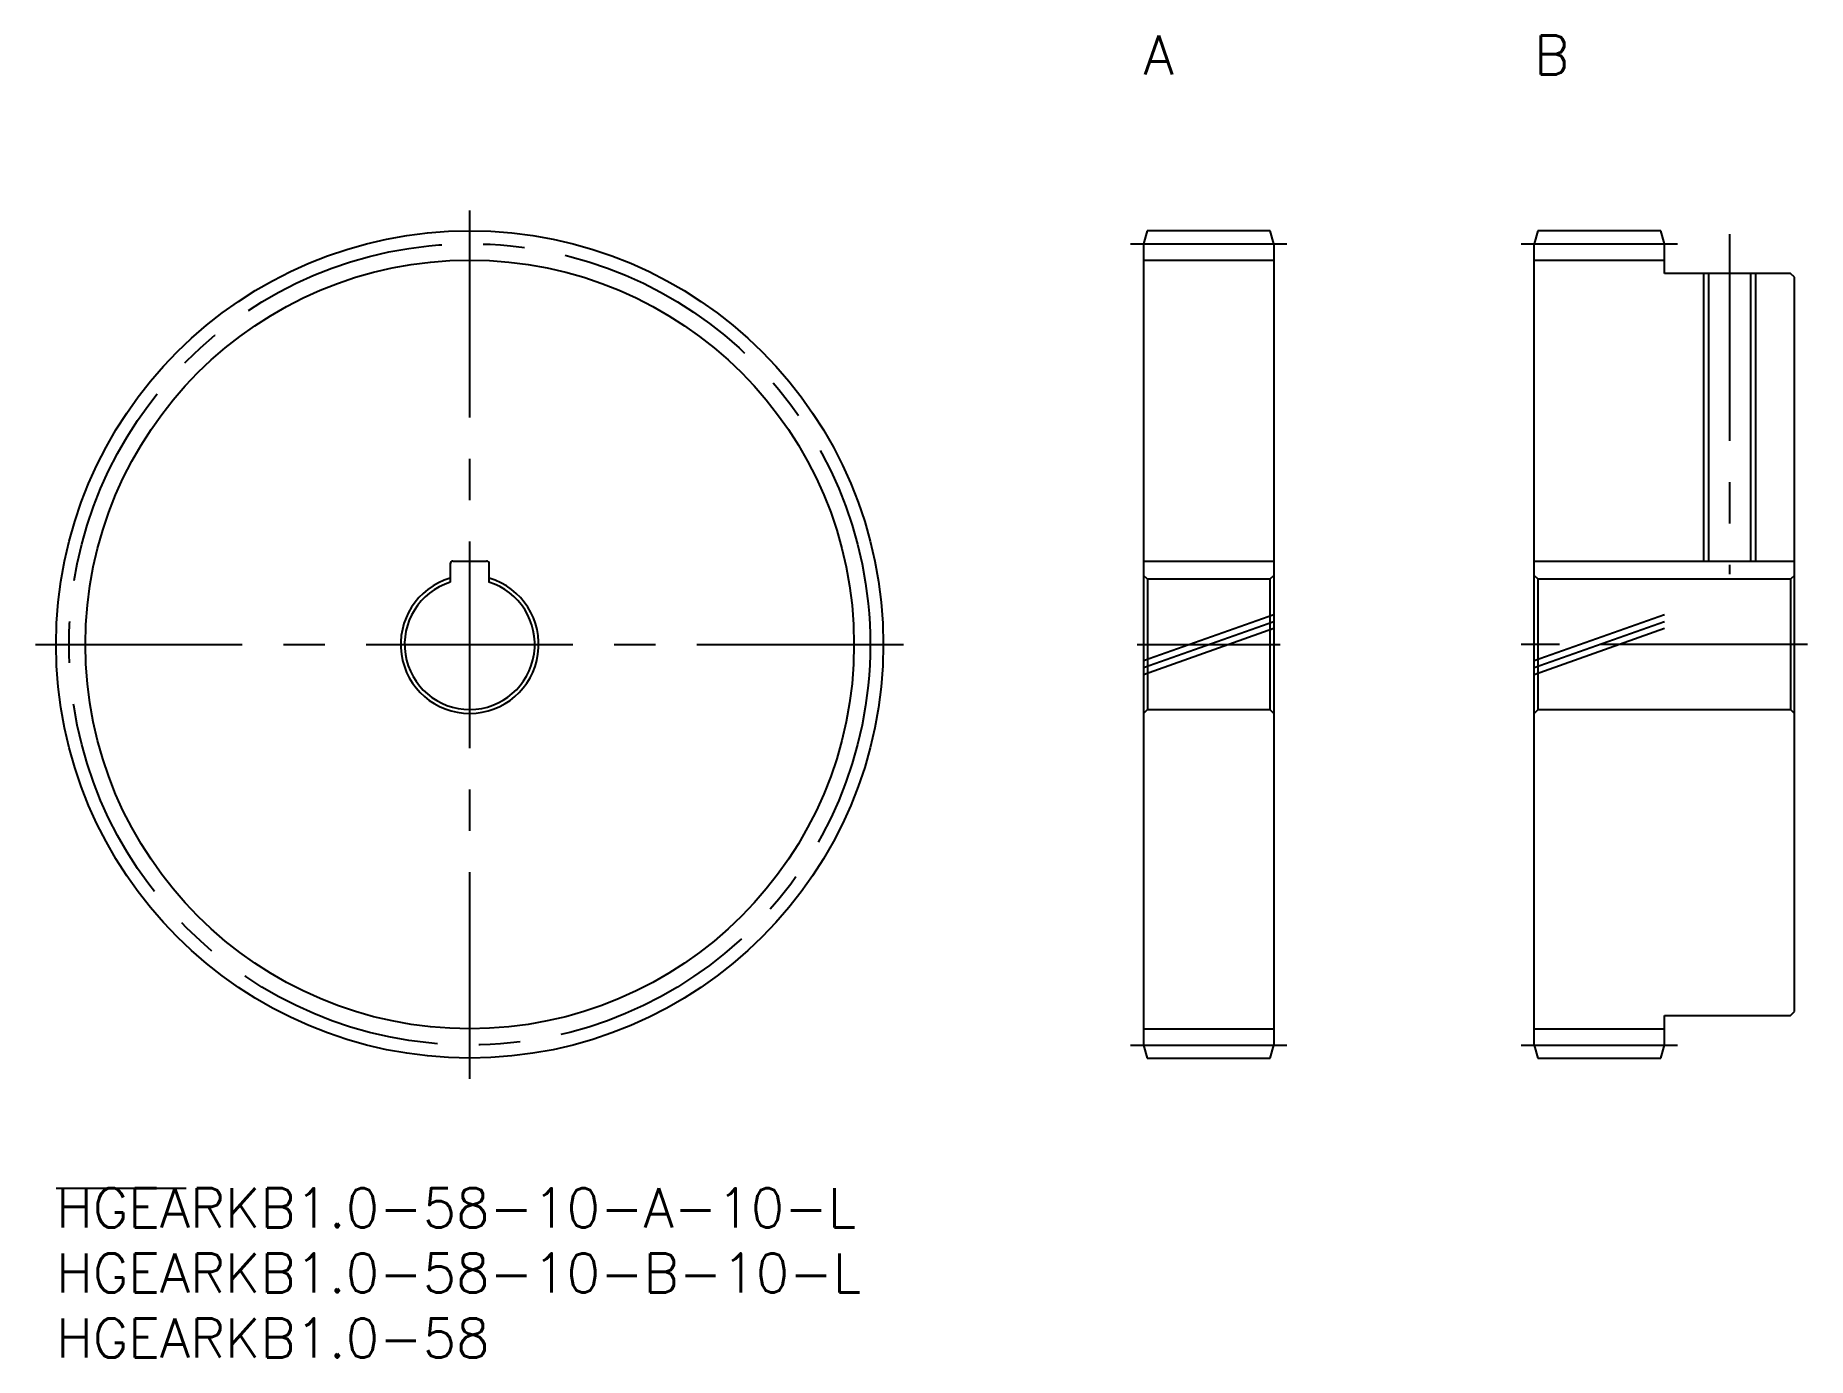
# Model space of a CAD drawing. Extents: x -2 to 135, y -13 to 89.
import ezdxf

# ---------------------------------------------------------------- set-up
doc = ezdxf.new("R2010")
doc.units = 0
doc.header["$LTSCALE"] = 0.5
doc.linetypes.add('CENTER', pattern=[50.8, 31.75, -6.35, 6.35, -6.35])
doc.linetypes.add('PHANTOM', pattern=[63.5, 31.75, -6.35, 6.35, -6.35, 6.35, -6.35])
for name, color, linetype in [('MSM_CENTER', 1, 'CENTER'), ('MSM_CONTINUOUS', 7, 'CONTINUOUS'), ('MSM_IMAGINARY', 6, 'PHANTOM'), ('MSM_NARROW', 5, 'CONTINUOUS'), ('MSM_PART_NUMBER', 7, 'CONTINUOUS')]:
    doc.layers.add(name, color=color, linetype=linetype)
doc.styles.get("Standard").update_dxf_attribs({"font": 'txt.shx', "height": 1, "bigfont": 'bigfont.shx'})

# ---------------------------------------------------------------- blocks, each defined once
blk = doc.blocks.new('*U27')
at = {"layer": 'MSM_PART_NUMBER'}
blk.add_text('HGEARKB1.0-58-10-A-10-L', height=3, dxfattribs=at).set_placement((0, -3))
blk = doc.blocks.new('*U28')
at = {"layer": 'MSM_PART_NUMBER'}
blk.add_text('HGEARKB1.0-58-10-B-10-L', height=3, dxfattribs=at).set_placement((0, -8))
blk = doc.blocks.new('*U29')
at = {"layer": 'MSM_PART_NUMBER'}
blk.add_text('HGEARKB1.0-58', height=3, dxfattribs=at).set_placement((0, -13))

msp = doc.modelspace()

# ---------------------------------------------------------------- linework, layer by layer
at = {"layer": 'MSM_CENTER'}
for p, q in [((31.77, 8.41), (31.77, 75.13)), ((82.54, 72.54), (94.54, 72.54)), ((112.54, 72.54), (124.54, 72.54)), ((128.54, 73.27), (128.54, 47.17)), ((-1.59, 41.77), (65.13, 41.77)), ((83.04, 41.77), (94.04, 41.77)), ((134.54, 41.77), (112.54, 41.77)), ((82.54, 11), (94.54, 11)), ((112.54, 11), (124.54, 11))]:
    msp.add_line(p, q, dxfattribs=at)
msp.add_circle((31.77, 41.77), 30.77, dxfattribs=at)
at = {"layer": 'MSM_CONTINUOUS'}
for p, q in [((83.81, 73.54), (83.54, 72.54)), ((93.27, 73.54), (83.81, 73.54)), ((93.54, 72.54), (93.27, 73.54)), ((113.81, 73.54), (113.54, 72.54)), ((123.27, 73.54), (113.81, 73.54)), ((123.54, 72.54), (123.27, 73.54)), ((83.54, 72.54), (83.54, 11)), ((93.54, 72.54), (93.54, 11)), ((113.54, 11), (113.54, 72.54)), ((123.54, 70.27), (123.54, 72.54)), ((83.54, 71.29), (93.54, 71.29)), ((113.54, 71.29), (123.54, 71.29)), ((133.24, 70.27), (123.54, 70.27)), ((126.92, 70.27), (126.92, 48.17)), ((130.16, 70.27), (130.16, 48.17)), ((133.54, 69.97), (133.24, 70.27)), ((133.54, 13.57), (133.54, 69.97)), ((30.27, 47.97), (30.27, 46.54)), ((30.47, 48.17), (33.07, 48.17)), ((33.27, 46.54), (33.27, 47.97)), ((83.54, 48.17), (93.54, 48.17)), ((113.54, 48.17), (133.54, 48.17)), ((83.84, 46.77), (83.54, 47.07)), ((93.24, 46.77), (83.84, 46.77)), ((83.84, 46.77), (83.84, 36.77)), ((93.54, 47.07), (93.24, 46.77)), ((93.24, 46.77), (93.24, 36.77)), ((113.84, 46.77), (113.54, 47.07)), ((133.24, 46.77), (113.84, 46.77)), ((113.84, 36.77), (113.84, 46.77)), ((133.54, 47.07), (133.24, 46.77)), ((133.24, 46.77), (133.24, 36.77)), ((83.54, 36.47), (83.84, 36.77)), ((83.84, 36.77), (93.24, 36.77)), ((93.24, 36.77), (93.54, 36.47)), ((113.54, 36.47), (113.84, 36.77)), ((113.84, 36.77), (133.24, 36.77)), ((133.24, 36.77), (133.54, 36.47)), ((123.54, 13.27), (133.24, 13.27)), ((123.54, 11), (123.54, 13.27)), ((133.24, 13.27), (133.54, 13.57)), ((83.54, 12.25), (93.54, 12.25)), ((83.54, 11), (83.81, 10)), ((93.27, 10), (93.54, 11)), ((113.54, 12.25), (123.54, 12.25)), ((113.54, 11), (113.81, 10)), ((123.27, 10), (123.54, 11)), ((83.81, 10), (93.27, 10)), ((113.81, 10), (123.27, 10)), ((0, 0), (10, 0))]:
    msp.add_line(p, q, dxfattribs=at)
msp.add_circle((31.77, 41.77), 31.77, dxfattribs=at)
for centre, radius, start, end in [((30.47, 47.97), 0.2, 90, 180), ((33.07, 47.97), 0.2, 0, 90), ((31.77, 41.77), 5.3, 106.4405, 73.5595), ((31.77, 41.77), 5, 107.4576, 72.9806)]:
    msp.add_arc(centre, radius, start, end, dxfattribs=at)
at = {"layer": 'MSM_IMAGINARY'}
for p, q in [((83.54, 40.53), (93.54, 44.07)), ((113.54, 40.53), (123.54, 44.07)), ((83.54, 40), (93.54, 43.54)), ((83.54, 39.47), (93.54, 43.01)), ((113.54, 40), (123.54, 43.54)), ((113.54, 39.47), (123.54, 43.01))]:
    msp.add_line(p, q, dxfattribs=at)
at = {"layer": 'MSM_NARROW'}
for p, q in [((126.54, 70.27), (126.54, 48.17)), ((130.54, 70.27), (130.54, 48.17))]:
    msp.add_line(p, q, dxfattribs=at)
msp.add_circle((31.77, 41.77), 29.52, dxfattribs=at)

# ---------------------------------------------------------------- block references
at = {"layer": 'MSM_CONTINUOUS'}
for name in ['*U27', '*U28', '*U29']:
    msp.add_blockref(name, (0, 0), dxfattribs=at)

# ---------------------------------------------------------------- texts
at = {"layer": 'MSM_PART_NUMBER'}
for s, p in [('A', (83.54, 85.54)), ('B', (113.54, 85.54))]:
    msp.add_text(s, height=3, dxfattribs=at).set_placement(p)

doc.saveas('drawing.dxf')
